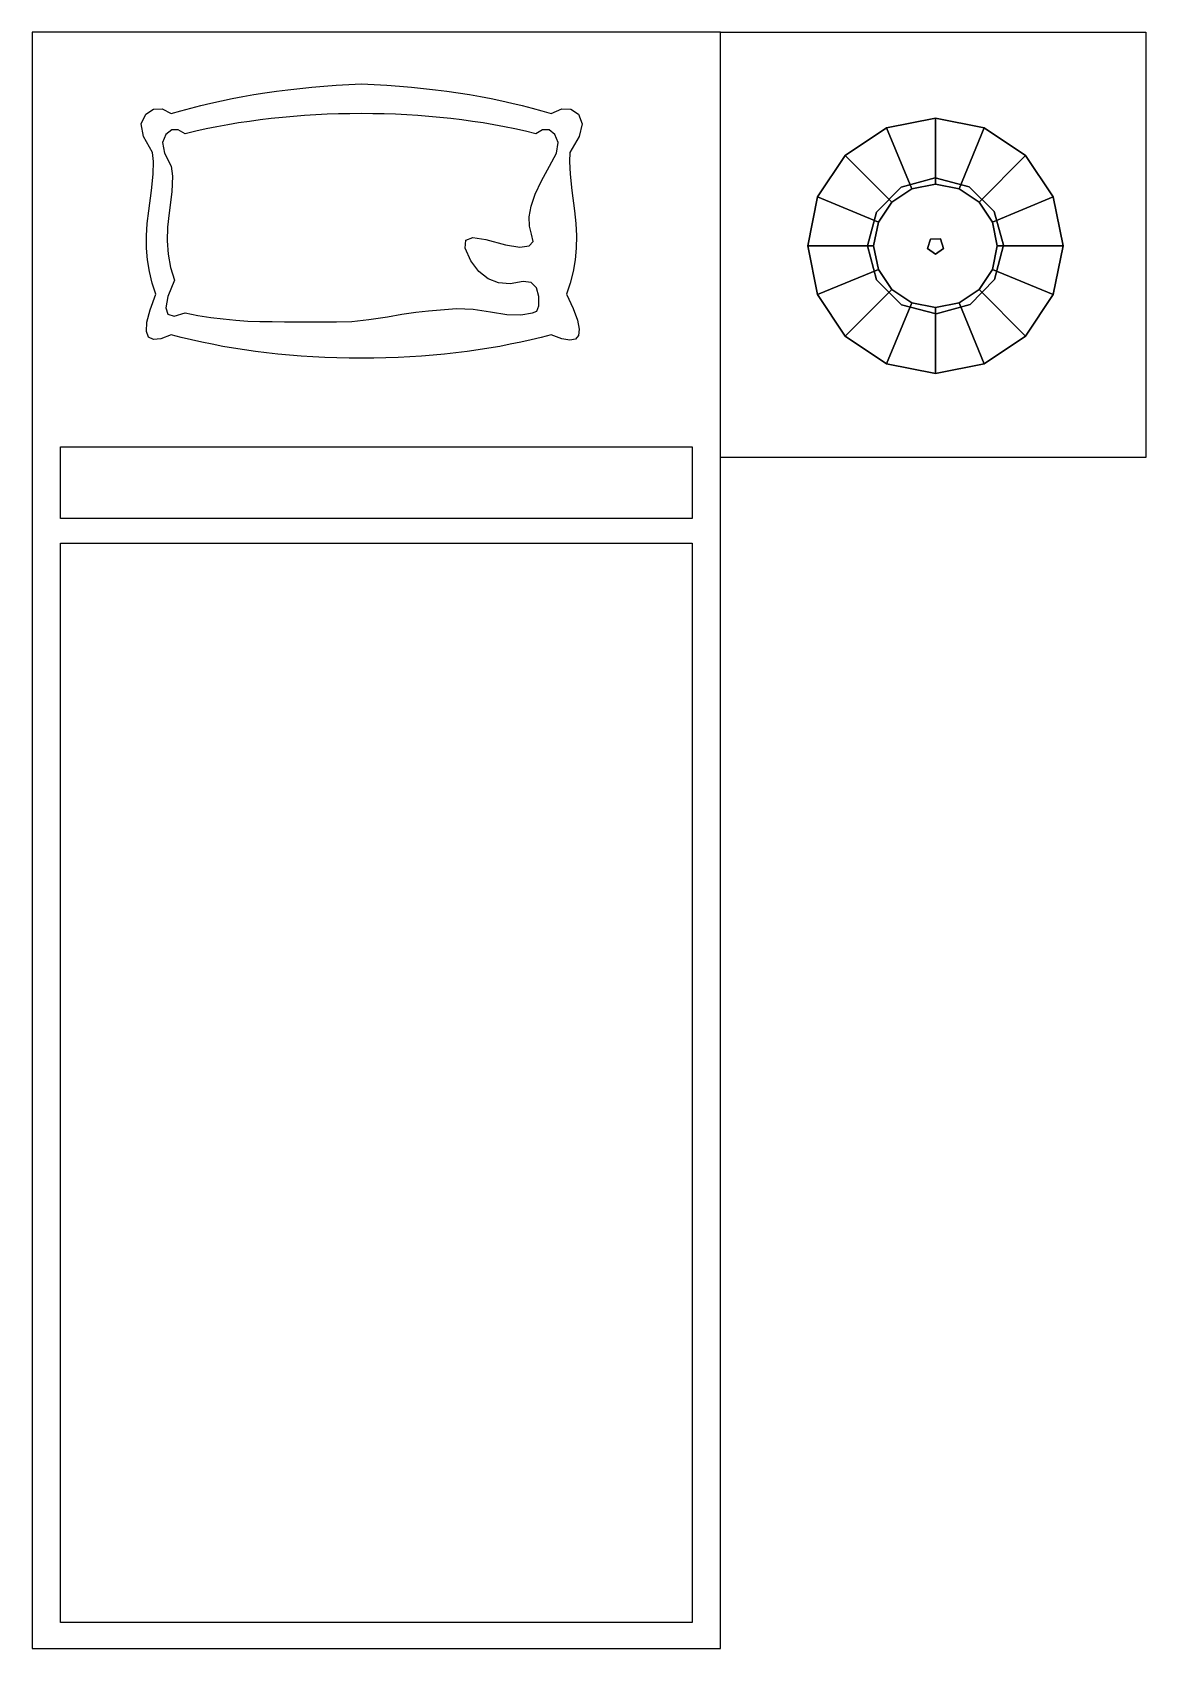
# Model space of a CAD drawing. Header units: centimetres. Extents: x 1216 to 2218, y 1712 to 2254.
# Drawn here: x 2086.8 to 2217.7, y 1755 to 1945 of the extents above; entities that cross this region are included whole.
import ezdxf

# ---------------------------------------------------------------- set-up
doc = ezdxf.new("R2010")
doc.units = ezdxf.units.CM

# ---------------------------------------------------------------- blocks, each defined once
blk = doc.blocks.new('cama solteiro')
for p, q in [((40.45, 0), (-40.45, 0)), ((-40.45, 0), (-40.45, -190)), ((40.45, -190), (40.45, 0)), ((40.45, 0), (90.45, 0)), ((40.45, -50), (40.45, 0)), ((90.45, 0), (90.45, -50)), ((-16.96, -7.79), (-15.7, -7.55)), ((-15.7, -7.55), (-14.4, -7.33)), ((-14.4, -7.33), (-13.09, -7.12)), ((-13.09, -7.12), (-11.75, -6.93)), ((-11.75, -6.93), (-10.39, -6.76)), ((-10.39, -6.76), (-9.01, -6.6)), ((-9.01, -6.6), (-7.6, -6.46)), ((-7.6, -6.46), (-6.17, -6.33)), ((-6.17, -6.33), (-4.72, -6.23)), ((-4.72, -6.23), (-3.24, -6.13)), ((-3.24, -6.13), (-1.74, -6.06)), ((-1.74, -6.06), (-0.24, -6.13)), ((-0.24, -6.13), (1.25, -6.23)), ((1.25, -6.23), (2.71, -6.33)), ((2.71, -6.33), (4.14, -6.46)), ((4.14, -6.46), (5.56, -6.6)), ((5.56, -6.6), (6.94, -6.76)), ((6.94, -6.76), (8.3, -6.93)), ((8.3, -6.93), (9.64, -7.12)), ((9.64, -7.12), (10.95, -7.33)), ((10.95, -7.33), (12.24, -7.55)), ((12.24, -7.55), (13.5, -7.79)), ((-27.11, -9.62), (-26.18, -9.02)), ((-26.18, -9.02), (-25.17, -8.99)), ((-25.17, -8.99), (-24.11, -9.56)), ((-24.11, -9.56), (-22.98, -9.23)), ((-22.98, -9.23), (-21.82, -8.91)), ((-21.82, -8.91), (-20.64, -8.6)), ((-20.64, -8.6), (-19.44, -8.32)), ((-19.44, -8.32), (-18.21, -8.05)), ((-18.21, -8.05), (-16.96, -7.79)), ((13.5, -7.79), (14.74, -8.05)), ((14.74, -8.05), (15.95, -8.32)), ((15.95, -8.32), (17.14, -8.6)), ((17.14, -8.6), (18.31, -8.91)), ((18.31, -8.91), (19.45, -9.23)), ((19.45, -9.23), (20.56, -9.56)), ((20.56, -9.56), (21.8, -8.99)), ((21.8, -8.99), (22.88, -9.02)), ((22.88, -9.02), (23.75, -9.62)), ((-27.64, -10.75), (-27.11, -9.62)), ((-27.36, -12.25), (-27.64, -10.75)), ((-19.99, -11.36), (-21.24, -11.64)), ((-18.74, -11.11), (-19.99, -11.36)), ((-17.47, -10.88), (-18.74, -11.11)), ((-16.2, -10.66), (-17.47, -10.88)), ((-14.93, -10.47), (-16.2, -10.66)), ((-13.64, -10.29), (-14.93, -10.47)), ((-12.35, -10.14), (-13.64, -10.29)), ((-11.05, -10), (-12.35, -10.14)), ((-9.75, -9.88), (-11.05, -10)), ((-8.43, -9.78), (-9.75, -9.88)), ((-7.11, -9.7), (-8.43, -9.78)), ((-5.78, -9.64), (-7.11, -9.7)), ((-4.45, -9.59), (-5.78, -9.64)), ((-3.1, -9.57), (-4.45, -9.59)), ((-1.74, -9.56), (-3.1, -9.57)), ((-0.4, -9.57), (-1.74, -9.56)), ((0.93, -9.59), (-0.4, -9.57)), ((2.26, -9.64), (0.93, -9.59)), ((3.57, -9.7), (2.26, -9.64)), ((4.88, -9.78), (3.57, -9.7)), ((6.18, -9.88), (4.88, -9.78)), ((7.48, -10), (6.18, -9.88)), ((8.76, -10.14), (7.48, -10)), ((10.04, -10.29), (8.76, -10.14)), ((11.3, -10.47), (10.04, -10.29)), ((12.56, -10.66), (11.3, -10.47)), ((13.82, -10.88), (12.56, -10.66)), ((15.06, -11.11), (13.82, -10.88)), ((16.3, -11.36), (15.06, -11.11)), ((17.53, -11.64), (16.3, -11.36)), ((23.75, -9.62), (24.18, -10.75)), ((24.18, -10.75), (23.85, -12.25)), ((-26.3, -14.12), (-27.36, -12.25)), ((-24.74, -12), (-25.12, -12.95)), ((-25.12, -12.95), (-24.9, -14.2)), ((-24.03, -11.48), (-24.74, -12)), ((-23.28, -11.45), (-24.03, -11.48)), ((-22.49, -11.93), (-23.28, -11.45)), ((-21.24, -11.64), (-22.49, -11.93)), ((18.75, -11.93), (17.53, -11.64)), ((19.55, -11.45), (18.75, -11.93)), ((20.32, -11.48), (19.55, -11.45)), ((21, -12), (20.32, -11.48)), ((21.39, -12.95), (21, -12)), ((21.19, -14.2), (21.39, -12.95)), ((23.85, -12.25), (22.75, -14.12)), ((-26.19, -15.18), (-26.3, -14.12)), ((-26.24, -16.67), (-26.19, -15.18)), ((-24.9, -14.2), (-24.11, -15.74)), ((20.37, -15.74), (21.19, -14.2)), ((22.75, -14.12), (22.71, -15.18)), ((22.71, -15.18), (22.79, -16.67)), ((-26.42, -18.6), (-26.24, -16.67)), ((-24.11, -15.74), (-23.97, -16.93)), ((-23.97, -16.93), (-24.05, -18.76)), ((19.4, -17.45), (20.37, -15.74)), ((22.79, -16.67), (22.99, -18.6)), ((-26.74, -20.99), (-26.42, -18.6)), ((-24.05, -18.76), (-24.36, -21.24)), ((18.68, -19.01), (19.4, -17.45)), ((22.99, -18.6), (23.31, -20.99)), ((17.98, -21.68), (18.21, -20.42)), ((18.21, -20.42), (18.68, -19.01)), ((-27.02, -23.93), (-26.93, -22.48)), ((-26.93, -22.48), (-26.74, -20.99)), ((-24.36, -21.24), (-24.55, -22.91)), ((17.99, -22.79), (17.98, -21.68)), ((18.25, -23.74), (17.99, -22.79)), ((23.31, -20.99), (23.47, -22.48)), ((23.47, -22.48), (23.54, -23.93)), ((-27.01, -25.36), (-27.02, -23.93)), ((-24.55, -22.91), (-24.58, -24.53)), ((-24.58, -24.53), (-24.46, -26.1)), ((10.46, -25.37), (10.52, -24.45)), ((10.52, -24.45), (11.33, -24.11)), ((11.33, -24.11), (12.88, -24.37)), ((12.88, -24.37), (15.19, -25)), ((17.97, -25.11), (18.42, -24.61)), ((18.42, -24.61), (18.25, -23.74)), ((23.54, -23.93), (23.5, -25.36)), ((-26.89, -26.76), (-27.01, -25.36)), ((-24.46, -26.1), (-24.18, -27.63)), ((11.13, -26.87), (10.46, -25.37)), ((15.19, -25), (16.89, -25.24)), ((16.89, -25.24), (17.97, -25.11)), ((23.5, -25.36), (23.37, -26.76)), ((-26.68, -28.13), (-26.89, -26.76)), ((-26.35, -29.48), (-26.68, -28.13)), ((-24.18, -27.63), (-23.74, -29.12)), ((12.06, -28.1), (11.13, -26.87)), ((13.13, -28.97), (12.06, -28.1)), ((23.14, -28.13), (22.8, -29.48)), ((23.37, -26.76), (23.14, -28.13)), ((-25.92, -30.8), (-26.35, -29.48)), ((-23.74, -29.12), (-24.5, -31.04)), ((14.35, -29.45), (13.13, -28.97)), ((15.72, -29.56), (14.35, -29.45)), ((17.25, -29.3), (15.72, -29.56)), ((18.21, -29.42), (17.25, -29.3)), ((18.83, -30.02), (18.21, -29.42)), ((19.12, -31.05), (18.83, -30.02)), ((22.8, -29.48), (22.37, -30.8)), ((-26.6, -32.64), (-25.92, -30.8)), ((-24.5, -31.04), (-24.76, -32.38)), ((18.86, -32.78), (19.1, -32.14)), ((19.1, -32.14), (19.12, -31.05)), ((22.37, -30.8), (23.15, -32.47)), ((-27.03, -35.16), (-26.97, -34.09)), ((-26.97, -34.09), (-26.6, -32.64)), ((-24.76, -32.38), (-24.52, -33.15)), ((-24.52, -33.15), (-23.76, -33.35)), ((-23.76, -33.35), (-22.49, -32.99)), ((-22.49, -32.99), (-20.97, -33.28)), ((-20.97, -33.28), (-19.47, -33.51)), ((-19.47, -33.51), (-17.99, -33.7)), ((-17.99, -33.7), (-16.53, -33.84)), ((-16.53, -33.84), (-15.09, -33.94)), ((-15.09, -33.94), (-13.68, -33.99)), ((-13.68, -33.99), (-12.26, -34.01)), ((-12.26, -34.01), (-10.8, -34.03)), ((-10.8, -34.03), (-9.32, -34.04)), ((-9.32, -34.04), (-7.81, -34.05)), ((-7.81, -34.05), (-6.26, -34.05)), ((-6.26, -34.05), (-4.68, -34.05)), ((-4.68, -34.05), (-2.89, -33.99)), ((-2.89, -33.99), (-0.89, -33.78)), ((-0.89, -33.78), (1.32, -33.43)), ((1.32, -33.43), (3.01, -33.13)), ((3.01, -33.13), (4.63, -32.9)), ((4.63, -32.9), (6.15, -32.73)), ((6.15, -32.73), (7.56, -32.61)), ((7.56, -32.61), (9.42, -32.47)), ((9.42, -32.47), (11.37, -32.55)), ((11.37, -32.55), (13.44, -32.86)), ((13.44, -32.86), (15.36, -33.17)), ((15.36, -33.17), (17, -33.22)), ((17, -33.22), (18.37, -32.99)), ((18.37, -32.99), (18.86, -32.78)), ((23.15, -32.47), (23.64, -33.84)), ((23.64, -33.84), (23.84, -34.89)), ((-26.77, -35.83), (-27.03, -35.16)), ((-26.2, -36.12), (-26.77, -35.83)), ((-25.32, -36.03), (-26.2, -36.12)), ((-24.11, -35.55), (-25.32, -36.03)), ((-22.94, -35.86), (-24.11, -35.55)), ((-21.74, -36.15), (-22.94, -35.86)), ((19.38, -35.86), (18.19, -36.15)), ((20.56, -35.55), (19.38, -35.86)), ((21.8, -36.03), (20.56, -35.55)), ((22.74, -36.21), (21.8, -36.03)), ((23.4, -36.07), (22.74, -36.21)), ((23.76, -35.64), (23.4, -36.07)), ((23.84, -34.89), (23.76, -35.64)), ((-20.53, -36.43), (-21.74, -36.15)), ((-19.3, -36.68), (-20.53, -36.43)), ((-18.06, -36.92), (-19.3, -36.68)), ((-16.79, -37.14), (-18.06, -36.92)), ((-15.51, -37.34), (-16.79, -37.14)), ((-14.22, -37.52), (-15.51, -37.34)), ((-12.9, -37.68), (-14.22, -37.52)), ((-11.57, -37.83), (-12.9, -37.68)), ((-10.22, -37.95), (-11.57, -37.83)), ((-8.85, -38.06), (-10.22, -37.95)), ((6.68, -37.95), (5.32, -38.06)), ((8.03, -37.83), (6.68, -37.95)), ((9.36, -37.68), (8.03, -37.83)), ((10.67, -37.52), (9.36, -37.68)), ((11.97, -37.34), (10.67, -37.52)), ((13.24, -37.14), (11.97, -37.34)), ((14.51, -36.92), (13.24, -37.14)), ((15.75, -36.68), (14.51, -36.92)), ((16.98, -36.43), (15.75, -36.68)), ((18.19, -36.15), (16.98, -36.43)), ((-7.47, -38.14), (-8.85, -38.06)), ((-6.06, -38.21), (-7.47, -38.14)), ((-4.64, -38.26), (-6.06, -38.21)), ((-3.2, -38.29), (-4.64, -38.26)), ((-1.74, -38.3), (-3.2, -38.29)), ((-0.3, -38.29), (-1.74, -38.3)), ((1.13, -38.26), (-0.3, -38.29)), ((2.55, -38.21), (1.13, -38.26)), ((3.94, -38.14), (2.55, -38.21)), ((5.32, -38.06), (3.94, -38.14)), ((-37.14, -48.73), (37.14, -48.73)), ((-37.14, -57.17), (-37.14, -48.73)), ((37.14, -48.73), (37.14, -57.17)), ((90.45, -50), (40.45, -50)), ((37.14, -57.17), (-37.14, -57.17)), ((-37.14, -60.04), (37.14, -60.04)), ((-37.14, -186.94), (-37.14, -60.04)), ((37.14, -60.04), (37.14, -186.94)), ((37.14, -186.94), (-37.14, -186.94)), ((-40.45, -190), (40.45, -190))]:
    blk.add_line(p, q)
for points in [[(62.96, -18.4, 32.49), (59.99, -11.24, 18), (55.13, -14.5, 18), (60.6, -19.97, 32.49)], [(60.6, -19.97, 32.49), (55.13, -14.5, 18), (59.99, -11.24, 18), (62.96, -18.4, 32.49)], [(65.73, -17.84, 32.49), (65.73, -10.1, 18), (59.99, -11.24, 18), (62.96, -18.4, 32.49)], [(62.96, -18.4, 32.49), (59.99, -11.24, 18), (65.73, -10.1, 18), (65.73, -17.84, 32.49)], [(68.51, -18.4, 32.49), (71.47, -11.24, 18), (65.73, -10.1, 18), (65.73, -17.84, 32.49)], [(65.73, -17.84, 32.49), (65.73, -10.1, 18), (71.47, -11.24, 18), (68.51, -18.4, 32.49)], [(70.87, -19.97, 32.49), (76.34, -14.5, 18), (71.47, -11.24, 18), (68.51, -18.4, 32.49)], [(68.51, -18.4, 32.49), (71.47, -11.24, 18), (76.34, -14.5, 18), (70.87, -19.97, 32.49)], [(60.6, -19.97, 32.49), (55.13, -14.5, 18), (51.88, -19.36, 18), (59.03, -22.32, 32.49)], [(59.03, -22.32, 32.49), (51.88, -19.36, 18), (55.13, -14.5, 18), (60.6, -19.97, 32.49)], [(72.44, -22.32, 32.49), (79.59, -19.36, 18), (76.34, -14.5, 18), (70.87, -19.97, 32.49)], [(70.87, -19.97, 32.49), (76.34, -14.5, 18), (79.59, -19.36, 18), (72.44, -22.32, 32.49)], [(58.79, -21.13), (61.7, -18.19), (61.7, -18.19, 3), (58.79, -21.13, 3)], [(61.7, -18.19), (65.69, -17.1), (65.69, -17.1, 3), (61.7, -18.19, 3)], [(65.69, -17.1), (69.69, -18.15), (69.69, -18.15, 3), (65.69, -17.1, 3)], [(69.69, -18.15), (72.63, -21.06), (72.63, -21.06, 3), (69.69, -18.15, 3)], [(59.03, -22.32, 32.49), (51.88, -19.36, 18), (50.73, -25.1, 18), (58.47, -25.1, 32.49)], [(58.47, -25.1, 32.49), (50.73, -25.1, 18), (51.88, -19.36, 18), (59.03, -22.32, 32.49)], [(72.99, -25.1, 32.49), (80.73, -25.1, 18), (79.59, -19.36, 18), (72.44, -22.32, 32.49)], [(72.44, -22.32, 32.49), (79.59, -19.36, 18), (80.73, -25.1, 18), (72.99, -25.1, 32.49)], [(57.73, -25.12), (58.79, -21.13), (58.79, -21.13, 3), (57.73, -25.12, 3)], [(72.63, -21.06), (73.73, -25.04), (73.73, -25.04, 3), (72.63, -21.06, 3)], [(64.78, -25.41, 3), (65.14, -24.3, 3), (65.14, -24.3, 20), (64.78, -25.41, 20)], [(65.14, -24.3, 3), (66.32, -24.29, 3), (66.32, -24.29, 20), (65.14, -24.3, 20)], [(66.32, -24.29, 3), (66.69, -25.4, 3), (66.69, -25.4, 20), (66.32, -24.29, 20)], [(58.47, -25.1, 32.49), (50.73, -25.1, 18), (51.88, -30.84, 18), (59.03, -27.88, 32.49)], [(59.03, -27.88, 32.49), (51.88, -30.84, 18), (50.73, -25.1, 18), (58.47, -25.1, 32.49)], [(58.81, -29.11), (57.73, -25.12), (57.73, -25.12, 3), (58.81, -29.11, 3)], [(65.74, -26.1, 3), (64.78, -25.41, 3), (64.78, -25.41, 20), (65.74, -26.1, 20)], [(66.69, -25.4, 3), (65.74, -26.1, 3), (65.74, -26.1, 20), (66.69, -25.4, 20)], [(72.44, -27.88, 32.49), (79.59, -30.84, 18), (80.73, -25.1, 18), (72.99, -25.1, 32.49)], [(72.99, -25.1, 32.49), (80.73, -25.1, 18), (79.59, -30.84, 18), (72.44, -27.88, 32.49)], [(73.73, -25.04), (72.69, -29.04), (72.69, -29.04, 3), (73.73, -25.04, 3)], [(59.03, -27.88, 32.49), (51.88, -30.84, 18), (55.13, -35.71, 18), (60.6, -30.24, 32.49)], [(60.6, -30.24, 32.49), (55.13, -35.71, 18), (51.88, -30.84, 18), (59.03, -27.88, 32.49)], [(70.87, -30.24, 32.49), (76.34, -35.71, 18), (79.59, -30.84, 18), (72.44, -27.88, 32.49)], [(72.44, -27.88, 32.49), (79.59, -30.84, 18), (76.34, -35.71, 18), (70.87, -30.24, 32.49)], [(60.6, -30.24, 32.49), (55.13, -35.71, 18), (59.99, -38.96, 18), (62.96, -31.81, 32.49)], [(62.96, -31.81, 32.49), (59.99, -38.96, 18), (55.13, -35.71, 18), (60.6, -30.24, 32.49)], [(61.74, -32.03), (58.81, -29.11), (58.81, -29.11, 3), (61.74, -32.03, 3)], [(68.51, -31.81, 32.49), (71.47, -38.96, 18), (76.34, -35.71, 18), (70.87, -30.24, 32.49)], [(70.87, -30.24, 32.49), (76.34, -35.71, 18), (71.47, -38.96, 18), (68.51, -31.81, 32.49)], [(72.69, -29.04), (69.8, -31.99), (69.8, -31.99, 3), (72.69, -29.04, 3)], [(62.96, -31.81, 32.49), (59.99, -38.96, 18), (65.73, -40.1, 18), (65.73, -32.36, 32.49)], [(65.73, -32.36, 32.49), (65.73, -40.1, 18), (59.99, -38.96, 18), (62.96, -31.81, 32.49)], [(65.81, -33.1), (61.74, -32.03), (61.74, -32.03, 3), (65.81, -33.1, 3)], [(65.73, -32.36, 32.49), (65.73, -40.1, 18), (71.47, -38.96, 18), (68.51, -31.81, 32.49)], [(68.51, -31.81, 32.49), (71.47, -38.96, 18), (65.73, -40.1, 18), (65.73, -32.36, 32.49)], [(69.8, -31.99), (65.81, -33.1), (65.81, -33.1, 3), (69.8, -31.99, 3)]]:
    blk.add_3dface(points)
for points, invisible_edges in [([(61.74, -32.03, 3), (58.79, -21.13, 3), (61.7, -18.19, 3)], 13), ([(61.74, -32.03, 3), (61.7, -18.19, 3), (65.69, -17.1, 3)], 13), ([(61.74, -32.03, 3), (65.69, -17.1, 3), (69.69, -18.15, 3)], 13), ([(61.74, -32.03, 3), (69.69, -18.15, 3), (72.63, -21.06, 3)], 13), ([(61.74, -32.03, 3), (57.73, -25.12, 3), (58.79, -21.13, 3)], 13), ([(69.8, -31.99, 3), (72.63, -21.06, 3), (73.73, -25.04, 3), (72.69, -29.04, 3)], 1), ([(61.74, -32.03, 3), (58.81, -29.11, 3), (57.73, -25.12, 3)], 12), ([(61.74, -32.03, 3), (69.8, -31.99, 3), (65.81, -33.1, 3)], 1)]:
    blk.add_3dface(points, dxfattribs=dict(invisible_edges=invisible_edges))

msp = doc.modelspace()

# ---------------------------------------------------------------- block references
msp.add_blockref('cama solteiro', (2127.28, 1945.04))

doc.saveas('drawing.dxf')
